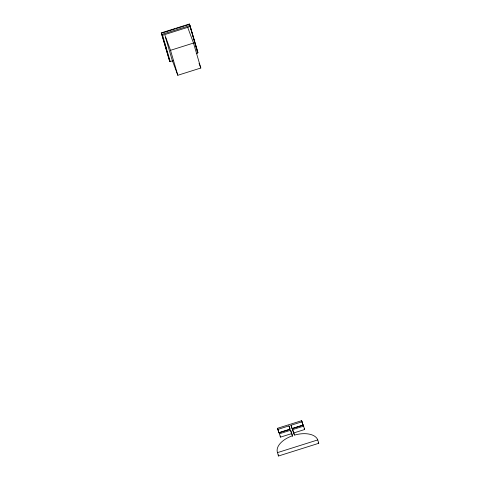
<?xml version="1.0" encoding="UTF-8"?>
<svg xmlns="http://www.w3.org/2000/svg" width="480" height="480" viewBox="0 0 480 480"><rect width="100%" height="100%" fill="white"/><g stroke="black" fill="none" stroke-linecap="round" stroke-linejoin="round"><path stroke-width="0.72" d="M196.254 53.502L197.658 53.058L189.432 24L161.262 32.886L169.752 61.5L173.1 60.804M197.658 53.058L197.916 52.614L189.996 25.524L161.826 34.41L161.262 32.886M162.468 32.874L175.098 28.89M176.496 28.452L184.218 26.016M185.622 25.572L189.126 24.468M169.752 61.5L161.826 34.41L162.57 35.274L189.93 26.646M164.976 35.334L170.514 50.31L193.512 43.056L200.814 68.022L177.816 75.276L172.026 59.622L165.558 37.512M277.5 428.298L277.902 429.39L288.966 425.898L289.956 429.288L278.892 432.774L277.5 428.298L301.644 420.684L303.036 425.16L291.972 428.652L290.982 425.262L302.046 421.776M292.584 436.374L291.57 433.638L280.506 437.13L279.108 432.654L290.178 429.162L288.966 425.898M293.382 432.33L292.59 429.618L303.654 426.126L303.252 425.04L292.188 428.532L290.982 425.262M292.59 429.618L294.618 435.09L295.722 434.778A21.108 11.586 -16.3 0 1 317.748 439.92L318.738 443.304L278.496 456L277.506 452.616A21.108 11.586 -16.3 0 1 291.516 436.104L292.602 435.726L290.58 430.254L279.516 433.746L279.108 432.654M303.252 425.04L304.644 429.516L293.58 433.008L294.342 435.06M277.506 452.616L317.748 439.92M197.916 52.614L189.432 24M187.722 27.402L193.512 43.056M199.05 63.258L200.814 68.022M303.036 425.16L301.644 420.684M304.242 428.424L304.644 429.516M280.104 436.044L280.506 437.13M290.58 430.254L291.57 433.638M170.514 50.31L177.816 75.276M277.902 429.39L278.892 432.774M162.57 35.274L170.292 61.692M164.268 41.664L164.898 43.806M165.732 46.662L166.356 48.804M278.496 456A21.108 11.586 -16.3 0 1 278.19 454.83M318.204 442.206A21.108 11.586 -16.3 0 1 318.738 443.304"/></g></svg>
